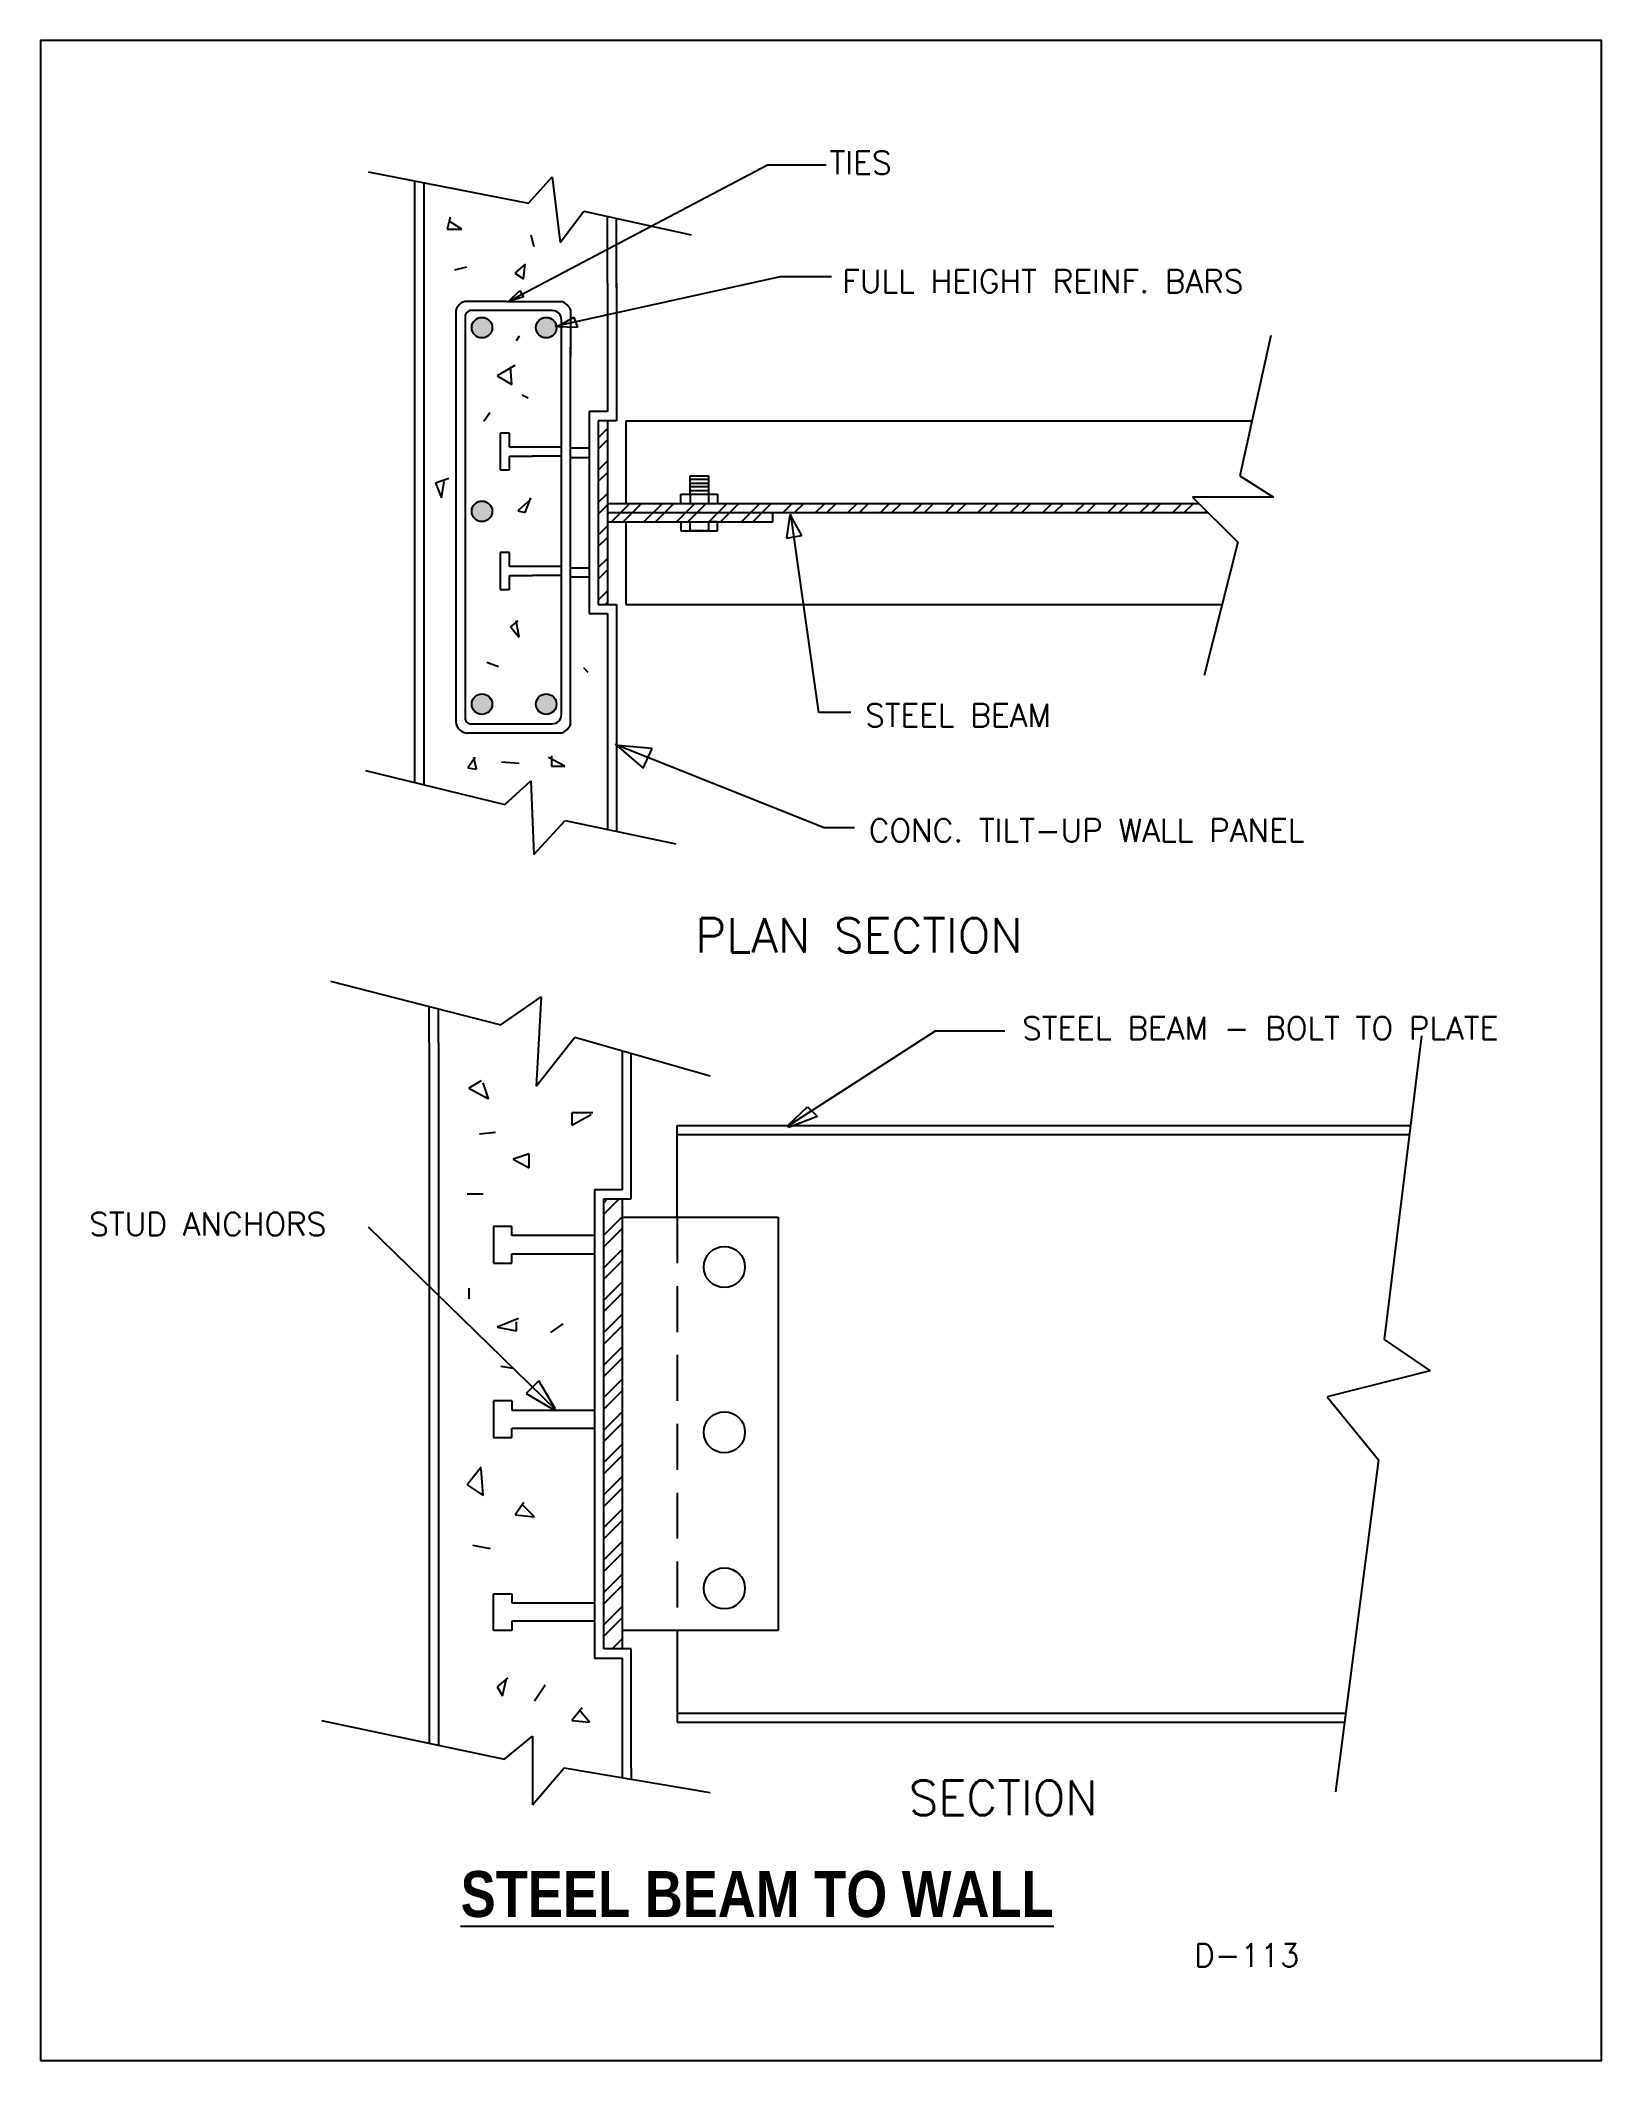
# Model space of a CAD drawing. Extents: x 0 to 8.5, y 0 to 11.
import ezdxf

# ---------------------------------------------------------------- set-up
doc = ezdxf.new("R2010")
doc.units = 0
doc.header["$MEASUREMENT"] = 0
doc.linetypes.add('2A', pattern=[0])
doc.linetypes.add('HIDDEN', pattern=[0.375, 0.25, -0.125])
doc.layers.get('0').update_dxf_attribs({"linetype": 'CONTINUOUS'})
doc.styles.get("Standard").update_dxf_attribs({"font": 'simplex.shx'})

msp = doc.modelspace()

# ---------------------------------------------------------------- hatches: boundary and pattern name
at = {"linetype": 'Continuous'}
h = msp.add_hatch(color=256, dxfattribs=at)
h.paths.add_polyline_path([(2.348, 9.436, 1), (2.459, 9.436, 1)])
h.paths.add_polyline_path([(2.809, 9.436, 1), (2.698, 9.436, 1)])
h.paths.add_polyline_path([(2.459, 8.436, 1), (2.348, 8.436, 1)])
h.paths.add_polyline_path([(2.459, 7.386, 1), (2.348, 7.386, 1)])
h.paths.add_polyline_path([(2.698, 7.386, 1), (2.809, 7.386, 1)])
h = msp.add_hatch(dxfattribs=at)
h.set_pattern_fill('STEEL', color=256, style=0)
h.set_pattern_definition([(45, (-0.02145, 0.2358), (-0.0883883, 0.0883883), []), (45, (-0.02145, 0.2983), (-0.0883883, 0.0883883), [])])
h.paths.add_polyline_path([(3.087, 8.429), (3.087, 8.379), (3.987, 8.379), (3.987, 8.429)])
h.paths.add_polyline_path([(3.087, 8.479), (3.087, 8.429), (6.357, 8.429), (6.307, 8.479)])
h.paths.add_polyline_path([(3.037, 7.929), (3.087, 7.929), (3.087, 8.929), (3.037, 8.929)])
at = {"linetype": '2A'}
h = msp.add_hatch(dxfattribs=at)
h.set_pattern_fill('STEEL', color=256, style=0)
h.set_pattern_definition([(45, (0.02374, -0.37947), (-0.0883883, 0.0883883), []), (45, (0.02374, -0.31697), (-0.0883883, 0.0883883), [])])
h.paths.add_polyline_path([(3.167, 4.692), (3.067, 4.692), (3.067, 2.242), (3.167, 2.242)])

# ---------------------------------------------------------------- linework, layer by layer
at = {"linetype": 'Continuous'}
for p, q in [((1.784, 10.285), (2.657, 10.114)), ((2.037, 10.235), (2.037, 6.959)), ((2.657, 10.114), (2.786, 10.257)), ((2.786, 10.257), (2.829, 9.899)), ((2.087, 10.226), (2.087, 6.947)), ((2.231, 10.037), (2.215, 9.973)), ((2.295, 9.973), (2.231, 10.013)), ((2.829, 9.899), (2.958, 10.071)), ((2.958, 10.071), (3.544, 9.942)), ((3.087, 9.679), (3.087, 10.042)), ((3.137, 9.654), (3.137, 10.031)), ((2.215, 9.973), (2.295, 9.973)), ((2.671, 9.941), (2.687, 9.877)), ((2.319, 9.765), (2.255, 9.749)), ((2.639, 9.781), (2.583, 9.733)), ((2.583, 9.733), (2.631, 9.701)), ((2.631, 9.701), (2.639, 9.781)), ((2.537, 9.579), (2.312, 9.579)), ((2.537, 9.579), (2.837, 9.579)), ((3.087, 9.679), (3.087, 8.979)), ((3.137, 9.679), (3.137, 8.929)), ((2.262, 9.504), (2.262, 7.287)), ((2.312, 9.504), (2.312, 7.304)), ((2.587, 9.529), (2.337, 9.529)), ((2.787, 9.529), (2.587, 9.529)), ((2.837, 7.329), (2.837, 9.479)), ((2.887, 9.529), (2.887, 9.279)), ((2.607, 9.389), (2.591, 9.365)), ((6.7, 9.393), (6.531, 8.629)), ((2.887, 8.429), (2.887, 9.329)), ((2.583, 9.23), (2.487, 9.174)), ((2.487, 9.174), (2.567, 9.126)), ((2.567, 9.126), (2.559, 9.222)), ((2.623, 9.07), (2.655, 9.054)), ((2.415, 8.926), (2.447, 8.974)), ((3.087, 8.979), (2.987, 8.979)), ((2.987, 8.979), (2.987, 7.879)), ((3.137, 8.929), (3.037, 8.929)), ((3.037, 8.929), (3.037, 7.929)), ((3.087, 8.929), (3.087, 7.929)), ((3.187, 8.929), (3.187, 8.479)), ((3.187, 8.929), (6.597, 8.929)), ((2.554, 8.861), (2.504, 8.861)), ((2.504, 8.861), (2.504, 8.661)), ((2.554, 8.786), (2.554, 8.861)), ((2.679, 8.786), (2.554, 8.786)), ((2.554, 8.736), (2.679, 8.736)), ((2.554, 8.661), (2.554, 8.736)), ((2.829, 8.786), (2.679, 8.786)), ((2.829, 8.736), (2.679, 8.736)), ((2.987, 8.779), (2.887, 8.779)), ((2.887, 8.729), (2.987, 8.729)), ((2.223, 8.614), (2.151, 8.59)), ((2.151, 8.59), (2.183, 8.51)), ((2.183, 8.51), (2.199, 8.598)), ((2.504, 8.661), (2.554, 8.661)), ((3.537, 8.529), (3.537, 8.629)), ((3.537, 8.629), (3.637, 8.629)), ((3.637, 8.609), (3.537, 8.609)), ((3.537, 8.589), (3.637, 8.589)), ((3.637, 8.629), (3.637, 8.529)), ((6.531, 8.629), (6.713, 8.513)), ((2.671, 8.502), (2.599, 8.438)), ((2.639, 8.43), (2.671, 8.51)), ((3.087, 8.479), (6.307, 8.479)), ((3.487, 8.479), (3.487, 8.529)), ((3.487, 8.529), (3.687, 8.529)), ((3.637, 8.569), (3.537, 8.569)), ((3.537, 8.549), (3.637, 8.549)), ((3.537, 8.529), (3.537, 8.479)), ((3.637, 8.529), (3.637, 8.479)), ((3.687, 8.529), (3.687, 8.479)), ((6.713, 8.513), (6.272, 8.513)), ((6.272, 8.513), (6.519, 8.267)), ((2.599, 8.438), (2.639, 8.43)), ((2.887, 7.279), (2.887, 8.429)), ((3.087, 8.429), (6.357, 8.429)), ((3.087, 8.379), (3.987, 8.379)), ((3.187, 8.379), (3.187, 7.929)), ((3.487, 8.379), (3.487, 8.329)), ((3.537, 8.329), (3.537, 8.379)), ((3.687, 8.379), (3.637, 8.379)), ((3.637, 8.379), (3.637, 8.329)), ((3.687, 8.329), (3.687, 8.379)), ((3.987, 8.379), (3.987, 8.429)), ((3.487, 8.329), (3.687, 8.329)), ((3.637, 8.329), (3.537, 8.329)), ((6.519, 8.267), (6.337, 7.542)), ((2.554, 8.211), (2.504, 8.211)), ((2.504, 8.211), (2.504, 8.011)), ((2.554, 8.136), (2.554, 8.211)), ((2.679, 8.136), (2.554, 8.136)), ((2.554, 8.086), (2.679, 8.086)), ((2.554, 8.011), (2.554, 8.086)), ((2.829, 8.136), (2.679, 8.136)), ((2.829, 8.086), (2.679, 8.086)), ((2.887, 8.128), (2.987, 8.128)), ((2.987, 8.078), (2.887, 8.078)), ((2.504, 8.011), (2.554, 8.011)), ((3.037, 7.929), (3.137, 7.929)), ((3.137, 7.929), (3.137, 6.693)), ((3.187, 7.929), (6.434, 7.929)), ((2.599, 7.839), (2.559, 7.807)), ((2.607, 7.751), (2.591, 7.839)), ((2.987, 7.879), (3.087, 7.879)), ((3.087, 7.879), (3.087, 6.704)), ((2.559, 7.807), (2.607, 7.751)), ((2.431, 7.615), (2.495, 7.591)), ((2.983, 7.559), (2.959, 7.583)), ((2.337, 7.279), (2.587, 7.279)), ((2.587, 7.279), (2.787, 7.279)), ((2.321, 7.229), (2.562, 7.229)), ((2.537, 7.229), (2.837, 7.229)), ((2.367, 7.096), (2.327, 7.04)), ((2.375, 7.032), (2.359, 7.096)), ((2.511, 7.072), (2.607, 7.064)), ((2.855, 7.048), (2.767, 7.096)), ((2.783, 7.104), (2.783, 7.048)), ((2.783, 7.048), (2.855, 7.048)), ((1.77, 7.025), (2.528, 6.839)), ((2.327, 7.04), (2.375, 7.032)), ((2.528, 6.839), (2.671, 6.968)), ((2.671, 6.968), (2.686, 6.567)), ((2.686, 6.567), (2.857, 6.753)), ((2.857, 6.753), (3.459, 6.625)), ((2.117, 5.542), (2.117, 1.892)), ((2.167, 5.542), (2.167, 1.892)), ((3.167, 5.499), (3.167, 4.742)), ((3.217, 4.692), (3.217, 5.485)), ((3.467, 4.592), (3.467, 5.092)), ((3.467, 5.092), (7.46, 5.092)), ((3.467, 5.042), (7.454, 5.042)), ((3.167, 4.742), (3.017, 4.742)), ((3.017, 4.742), (3.017, 2.192)), ((3.067, 2.242), (3.067, 4.692)), ((3.067, 4.692), (3.217, 4.692)), ((3.167, 4.692), (3.167, 2.242)), ((3.167, 4.592), (4.017, 4.592)), ((4.017, 4.592), (4.017, 2.342)), ((4.017, 2.342), (3.167, 2.342)), ((3.467, 2.342), (3.467, 1.842)), ((3.217, 2.242), (3.067, 2.242)), ((3.167, 2.242), (3.067, 2.242)), ((3.217, 1.592), (3.217, 2.242)), ((3.017, 2.192), (3.167, 2.192)), ((3.167, 2.192), (3.167, 1.592)), ((2.117, 1.892), (2.117, 1.729)), ((2.167, 1.942), (2.167, 1.718)), ((3.467, 1.892), (7.107, 1.892)), ((3.467, 1.842), (7.101, 1.842))]:
    msp.add_line(p, q, dxfattribs=at)
at = {"linetype": '2A'}
for p, q in [((3.959, 10.32), (2.55, 9.578)), ((4.278, 10.32), (3.959, 10.32)), ((4.027, 9.713), (2.801, 9.443)), ((4.307, 9.713), (4.027, 9.713)), ((2.549, 9.578), (2.61, 9.638)), ((2.63, 9.603), (2.558, 9.58)), ((2.61, 9.638), (2.63, 9.603)), ((2.814, 9.441), (2.904, 9.493)), ((2.904, 9.493), (2.924, 9.437)), ((2.924, 9.437), (2.812, 9.441)), ((4.08, 8.417), (4.062, 8.289)), ((4.146, 8.304), (4.084, 8.414)), ((4.239, 7.34), (4.085, 8.42)), ((4.062, 8.289), (4.146, 8.304)), ((4.413, 7.34), (4.239, 7.34)), ((4.268, 6.713), (3.129, 7.167)), ((3.137, 7.163), (3.282, 7.037)), ((3.33, 7.145), (3.142, 7.161)), ((3.282, 7.037), (3.33, 7.145)), ((4.432, 6.713), (4.268, 6.713)), ((1.579, 5.878), (2.507, 5.639)), ((2.117, 5.542), (2.117, 5.74)), ((2.167, 5.542), (2.167, 5.727)), ((2.507, 5.639), (2.727, 5.792)), ((2.727, 5.792), (2.699, 5.305)), ((2.699, 5.305), (2.909, 5.572)), ((2.909, 5.572), (3.646, 5.362)), ((4.871, 5.606), (4.064, 5.084)), ((5.251, 5.606), (4.871, 5.606)), ((7.52, 5.58), (7.317, 3.927)), ((2.4, 5.334), (2.333, 5.295)), ((2.333, 5.295), (2.439, 5.237)), ((2.439, 5.237), (2.41, 5.324)), ((4.073, 5.096), (4.177, 5.194)), ((4.177, 5.194), (4.231, 5.14)), ((3.008, 5.16), (2.893, 5.16)), ((2.893, 5.16), (2.893, 5.093)), ((2.893, 5.093), (2.999, 5.151)), ((4.231, 5.14), (4.073, 5.081)), ((2.478, 5.054), (2.391, 5.044)), ((2.661, 4.938), (2.574, 4.909)), ((2.574, 4.909), (2.661, 4.861)), ((2.661, 4.861), (2.661, 4.938)), ((2.41, 4.717), (2.323, 4.717)), ((1.785, 4.539), (2.806, 3.543)), ((2.567, 4.542), (2.467, 4.542)), ((2.467, 4.542), (2.467, 4.342)), ((2.567, 4.492), (2.567, 4.542)), ((3.017, 4.492), (2.567, 4.492)), ((2.467, 4.342), (2.567, 4.342)), ((2.567, 4.342), (2.567, 4.392)), ((2.567, 4.392), (3.017, 4.392)), ((2.333, 4.205), (2.333, 4.148)), ((2.603, 4.041), (2.487, 3.993)), ((2.487, 3.993), (2.593, 3.974)), ((2.593, 3.974), (2.593, 4.022)), ((2.844, 4.012), (2.777, 3.964)), ((7.317, 3.927), (7.567, 3.756)), ((2.506, 3.781), (2.574, 3.771)), ((7.567, 3.756), (7.005, 3.615)), ((2.713, 3.702), (2.644, 3.633)), ((2.644, 3.633), (2.802, 3.54)), ((2.802, 3.55), (2.713, 3.702)), ((2.567, 3.592), (2.467, 3.592)), ((2.467, 3.592), (2.467, 3.392)), ((2.567, 3.592), (2.567, 3.542)), ((2.567, 3.542), (3.017, 3.542)), ((7.005, 3.615), (7.286, 3.272)), ((3.017, 3.442), (2.567, 3.442)), ((2.567, 3.392), (2.567, 3.442)), ((2.467, 3.392), (2.567, 3.392)), ((2.4, 3.231), (2.323, 3.135)), ((2.41, 3.077), (2.4, 3.222)), ((7.286, 3.272), (7.052, 1.463)), ((2.323, 3.135), (2.41, 3.077)), ((2.632, 3.038), (2.584, 2.971)), ((2.584, 2.971), (2.69, 2.961)), ((2.69, 2.961), (2.622, 3.029)), ((2.352, 2.807), (2.449, 2.788)), ((2.467, 2.342), (2.467, 2.542)), ((2.467, 2.542), (2.567, 2.542)), ((2.567, 2.542), (2.567, 2.492)), ((2.567, 2.492), (3.017, 2.492)), ((2.567, 2.342), (2.467, 2.342)), ((3.017, 2.392), (2.567, 2.392)), ((2.567, 2.392), (2.567, 2.342)), ((2.545, 2.084), (2.487, 2.035)), ((2.487, 2.035), (2.516, 1.987)), ((2.516, 1.987), (2.535, 2.074)), ((2.748, 2.045), (2.69, 1.958)), ((2.95, 1.92), (2.893, 1.852)), ((2.989, 1.842), (2.941, 1.9)), ((1.531, 1.852), (2.526, 1.642)), ((2.526, 1.642), (2.68, 1.766)), ((2.68, 1.766), (2.68, 1.393)), ((2.893, 1.852), (2.989, 1.842)), ((2.68, 1.393), (2.852, 1.594)), ((2.852, 1.594), (3.646, 1.46)), ((3.167, 1.592), (3.167, 1.541)), ((3.217, 1.592), (3.217, 1.533))]:
    msp.add_line(p, q, dxfattribs=at)
at = {"linetype": 'HIDDEN'}
msp.add_line((3.467, 4.592), (3.467, 2.342), dxfattribs=at)
at = {"linetype": 'Continuous'}
msp.add_lwpolyline([(0, 0), (8.5, 0), (8.5, 11), (0, 11)], close=True, dxfattribs=at)
for centre in [(2.404, 9.436), (2.754, 9.436), (2.404, 8.436), (2.404, 7.386), (2.754, 7.386)]:
    msp.add_circle(centre, 0.0559, dxfattribs=at)
at = {"linetype": '2A'}
for centre in [(3.724, 4.321), (3.724, 3.421), (3.724, 2.571)]:
    msp.add_circle(centre, 0.112, dxfattribs=at)
at = {"linetype": 'Continuous'}
for centre, radius, start, end in [((2.325, 9.516), 0.0637, 101.3099, 191.3099), ((2.812, 9.504), 0.0791, 18.4349, 71.5651), ((2.35, 9.491), 0.0395, 108.4349, 161.5651), ((2.787, 9.479), 0.05, 0, 90), ((2.329, 7.295), 0.0672, 172.875, 262.875), ((2.35, 7.316), 0.0395, 198.4349, 251.5651), ((2.787, 7.329), 0.05, 270, 0), ((2.812, 7.304), 0.0791, 288.4349, 341.5651)]:
    msp.add_arc(centre, radius, start, end, dxfattribs=at)

# ---------------------------------------------------------------- texts
at = {"linetype": '2A'}
for s, height, p in [('TIES', 0.125, (4.297, 10.272)), ('FULL HEIGHT REINF. BARS', 0.125, (4.365, 9.626)), ('STEEL BEAM', 0.125, (4.49, 7.263)), ('CONC. TILT-UP WALL PANEL', 0.125, (4.51, 6.636)), ('PLAN SECTION', 0.1875, (3.565, 6.033)), ('STEEL BEAM - BOLT TO PLATE', 0.125, (5.345, 5.559)), ('STUD ANCHORS', 0.125, (0.266, 4.492)), ('SECTION', 0.1875, (4.728, 1.337))]:
    msp.add_text(s, height=height, dxfattribs=at).set_placement(p)
at = {"linetype": 'Continuous'}
msp.add_text('D-113', height=0.125, dxfattribs=at).set_placement((6.282, 0.511))
at = {"linetype": '2A', "insert": (2.288, 1.032), "char_height": 0.25, "width": 6, "attachment_point": 1}
msp.add_mtext('{\\fTechnicBold|b0|i0|c2|p2;\\LSTEEL BEAM TO WALL}', dxfattribs=at)

doc.saveas('drawing.dxf')
